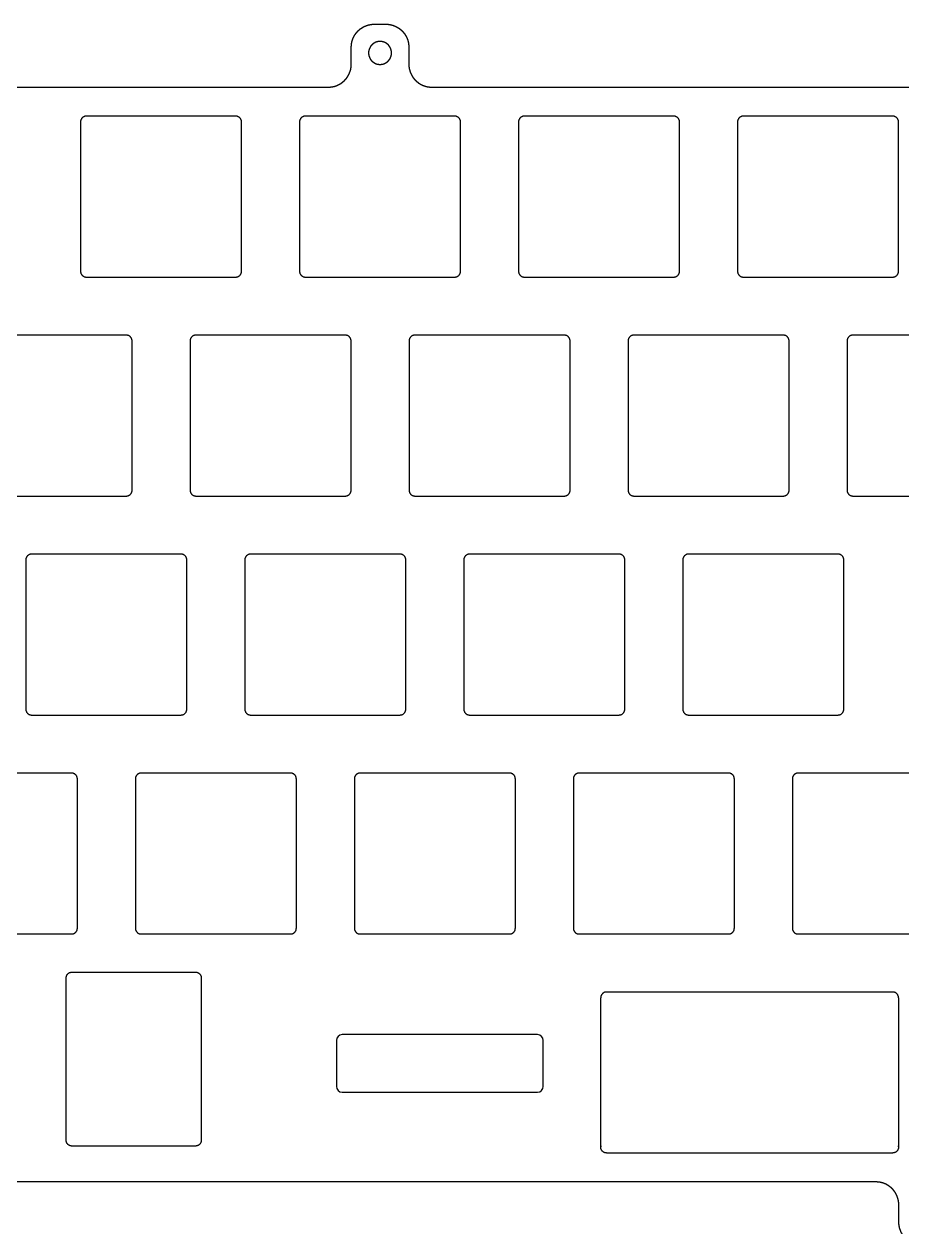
# Model space of a CAD drawing. Header units: millimetres. Extents: x 561 to 866, y -101 to 6.
# Drawn here: x 635.2 to 711.6, y -99.7 to 5.5 of the extents above; entities that cross this region are included whole.
import ezdxf

# ---------------------------------------------------------------- set-up
doc = ezdxf.new("R2010")
doc.units = ezdxf.units.MM
doc.layers.get('0').update_dxf_attribs({"linetype": 'CONTINUOUS'})

msp = doc.modelspace()

# ---------------------------------------------------------------- linework, layer by layer
for p, q in [((665.61, 5.52, -22.34), (665.68, 5.52, -22.34)), ((665.68, 5.52, -22.34), (666.68, 5.52, -22.34)), ((666.68, 5.52, -22.34), (666.75, 5.52, -22.34)), ((663.68, 3.52, -22.34), (663.68, 3.59, -22.34)), ((663.68, 2.05, -22.34), (663.68, 3.52, -22.34)), ((668.68, 3.59, -22.34), (668.68, 3.52, -22.34)), ((668.68, 3.52, -22.34), (668.68, 2.05, -22.34)), ((663.68, 1.98, -22.34), (663.68, 2.05, -22.34)), ((668.68, 2.05, -22.34), (668.68, 1.98, -22.34)), ((575.43, 0.05, -22.34), (661.68, 0.05, -22.34)), ((661.68, 0.05, -22.34), (661.75, 0.05, -22.34)), ((670.61, 0.05, -22.34), (670.68, 0.05, -22.34)), ((670.68, 0.05, -22.34), (756.93, 0.05, -22.34)), ((639.33, -76.95, -22.34), (650.18, -76.95, -22.34)), ((710.8, -78.68, -22.34), (685.86, -78.68, -22.34)), ((662.38, -82.89, -22.34), (662.38, -86.89, -22.34)), ((679.88, -82.39, -22.34), (662.88, -82.39, -22.34)), ((680.38, -86.89, -22.34), (680.38, -82.89, -22.34)), ((662.88, -87.39, -22.34), (679.88, -87.39, -22.34)), ((650.14, -92.08, -22.34), (639.37, -92.08, -22.34)), ((685.88, -92.68, -22.34), (710.78, -92.68, -22.34)), ((709.31, -95.2, -22.34), (575.43, -95.2, -22.34)), ((709.38, -95.2, -22.34), (709.31, -95.2, -22.34)), ((711.31, -97.2, -22.34), (711.31, -97.13, -22.34)), ((711.31, -98.68, -22.34), (711.31, -97.2, -22.34)), ((711.31, -98.74, -22.34), (711.31, -98.68, -22.34))]:
    msp.add_line(p, q)
for centre, start, end in [((662.88, -82.89, -22.34), 90, 180), ((679.88, -82.89, -22.34), 0, 90), ((662.88, -86.89, -22.34), 180, 270), ((679.88, -86.89, -22.34), -90, 0)]:
    msp.add_arc(centre, 0.5, start, end)
for points in [[(664.64, 5.23, -22.34), (664.67, 5.25, -22.34), (664.7, 5.26, -22.34)], [(664.7, 5.26, -22.34), (664.73, 5.28, -22.34), (664.76, 5.3, -22.34)], [(664.76, 5.3, -22.34), (664.79, 5.31, -22.34), (664.82, 5.33, -22.34)], [(664.82, 5.33, -22.34), (664.86, 5.34, -22.34), (664.89, 5.36, -22.34)], [(664.89, 5.36, -22.34), (664.92, 5.37, -22.34), (664.95, 5.38, -22.34)], [(664.95, 5.38, -22.34), (664.98, 5.39, -22.34), (665.01, 5.41, -22.34)], [(665.01, 5.41, -22.34), (665.05, 5.42, -22.34), (665.08, 5.43, -22.34)], [(665.08, 5.43, -22.34), (665.11, 5.44, -22.34), (665.14, 5.45, -22.34)], [(665.14, 5.45, -22.34), (665.18, 5.46, -22.34), (665.21, 5.46, -22.34)], [(665.21, 5.46, -22.34), (665.24, 5.47, -22.34), (665.28, 5.48, -22.34)], [(665.28, 5.48, -22.34), (665.31, 5.49, -22.34), (665.34, 5.49, -22.34)], [(665.34, 5.49, -22.34), (665.38, 5.5, -22.34), (665.41, 5.5, -22.34)], [(665.41, 5.5, -22.34), (665.44, 5.51, -22.34), (665.48, 5.51, -22.34)], [(665.48, 5.51, -22.34), (665.51, 5.51, -22.34), (665.55, 5.52, -22.34)], [(665.55, 5.52, -22.34), (665.58, 5.52, -22.34), (665.61, 5.52, -22.34)], [(666.75, 5.52, -22.34), (666.79, 5.52, -22.34), (666.82, 5.52, -22.34)], [(666.82, 5.52, -22.34), (666.85, 5.51, -22.34), (666.89, 5.51, -22.34)], [(666.89, 5.51, -22.34), (666.92, 5.51, -22.34), (666.96, 5.5, -22.34)], [(666.96, 5.5, -22.34), (666.99, 5.5, -22.34), (667.02, 5.49, -22.34)], [(667.02, 5.49, -22.34), (667.06, 5.49, -22.34), (667.09, 5.48, -22.34)], [(667.09, 5.48, -22.34), (667.12, 5.47, -22.34), (667.16, 5.46, -22.34)], [(667.16, 5.46, -22.34), (667.19, 5.46, -22.34), (667.22, 5.45, -22.34)], [(667.22, 5.45, -22.34), (667.26, 5.44, -22.34), (667.29, 5.43, -22.34)], [(667.29, 5.43, -22.34), (667.32, 5.42, -22.34), (667.35, 5.41, -22.34)], [(667.35, 5.41, -22.34), (667.38, 5.39, -22.34), (667.42, 5.38, -22.34)], [(667.42, 5.38, -22.34), (667.45, 5.37, -22.34), (667.48, 5.36, -22.34)], [(667.48, 5.36, -22.34), (667.51, 5.34, -22.34), (667.54, 5.33, -22.34)], [(667.54, 5.33, -22.34), (667.57, 5.31, -22.34), (667.6, 5.3, -22.34)], [(667.6, 5.3, -22.34), (667.63, 5.28, -22.34), (667.66, 5.26, -22.34)], [(667.66, 5.26, -22.34), (667.69, 5.25, -22.34), (667.72, 5.23, -22.34)], [(663.8, 4.19, -22.34), (663.81, 4.22, -22.34), (663.82, 4.26, -22.34)], [(663.82, 4.26, -22.34), (663.84, 4.29, -22.34), (663.85, 4.32, -22.34)], [(663.85, 4.32, -22.34), (663.86, 4.35, -22.34), (663.88, 4.38, -22.34)], [(663.88, 4.38, -22.34), (663.89, 4.41, -22.34), (663.91, 4.44, -22.34)], [(663.91, 4.44, -22.34), (663.92, 4.47, -22.34), (663.94, 4.5, -22.34)], [(663.94, 4.5, -22.34), (663.96, 4.53, -22.34), (663.97, 4.56, -22.34)], [(663.97, 4.56, -22.34), (663.99, 4.59, -22.34), (664.01, 4.62, -22.34)], [(664.01, 4.62, -22.34), (664.03, 4.65, -22.34), (664.05, 4.68, -22.34)], [(664.05, 4.68, -22.34), (664.07, 4.7, -22.34), (664.09, 4.73, -22.34)], [(664.09, 4.73, -22.34), (664.11, 4.76, -22.34), (664.13, 4.78, -22.34)], [(664.13, 4.78, -22.34), (664.15, 4.81, -22.34), (664.18, 4.84, -22.34)], [(664.18, 4.84, -22.34), (664.2, 4.86, -22.34), (664.22, 4.89, -22.34)], [(664.22, 4.89, -22.34), (664.25, 4.91, -22.34), (664.27, 4.94, -22.34)], [(664.27, 4.94, -22.34), (664.29, 4.96, -22.34), (664.32, 4.98, -22.34)], [(664.32, 4.98, -22.34), (664.34, 5.01, -22.34), (664.37, 5.03, -22.34)], [(664.37, 5.03, -22.34), (664.39, 5.05, -22.34), (664.42, 5.07, -22.34)], [(664.42, 5.07, -22.34), (664.45, 5.09, -22.34), (664.47, 5.12, -22.34)], [(664.47, 5.12, -22.34), (664.5, 5.14, -22.34), (664.53, 5.16, -22.34)], [(664.53, 5.16, -22.34), (664.56, 5.17, -22.34), (664.59, 5.19, -22.34)], [(664.59, 5.19, -22.34), (664.61, 5.21, -22.34), (664.64, 5.23, -22.34)], [(667.72, 5.23, -22.34), (667.75, 5.21, -22.34), (667.78, 5.19, -22.34)], [(667.78, 5.19, -22.34), (667.81, 5.17, -22.34), (667.84, 5.16, -22.34)], [(667.84, 5.16, -22.34), (667.86, 5.14, -22.34), (667.89, 5.12, -22.34)], [(667.89, 5.12, -22.34), (667.92, 5.09, -22.34), (667.95, 5.07, -22.34)], [(667.95, 5.07, -22.34), (667.97, 5.05, -22.34), (668, 5.03, -22.34)], [(668, 5.03, -22.34), (668.02, 5.01, -22.34), (668.05, 4.98, -22.34)], [(668.05, 4.98, -22.34), (668.07, 4.96, -22.34), (668.1, 4.94, -22.34)], [(668.1, 4.94, -22.34), (668.12, 4.91, -22.34), (668.14, 4.89, -22.34)], [(668.14, 4.89, -22.34), (668.17, 4.86, -22.34), (668.19, 4.84, -22.34)], [(668.19, 4.84, -22.34), (668.21, 4.81, -22.34), (668.23, 4.78, -22.34)], [(668.23, 4.78, -22.34), (668.26, 4.76, -22.34), (668.28, 4.73, -22.34)], [(668.28, 4.73, -22.34), (668.3, 4.7, -22.34), (668.32, 4.68, -22.34)], [(668.32, 4.68, -22.34), (668.34, 4.65, -22.34), (668.36, 4.62, -22.34)], [(668.36, 4.62, -22.34), (668.37, 4.59, -22.34), (668.39, 4.56, -22.34)], [(668.39, 4.56, -22.34), (668.41, 4.53, -22.34), (668.43, 4.5, -22.34)], [(668.43, 4.5, -22.34), (668.44, 4.47, -22.34), (668.46, 4.44, -22.34)], [(668.46, 4.44, -22.34), (668.47, 4.41, -22.34), (668.49, 4.38, -22.34)], [(668.49, 4.38, -22.34), (668.5, 4.35, -22.34), (668.52, 4.32, -22.34)], [(668.52, 4.32, -22.34), (668.53, 4.29, -22.34), (668.54, 4.26, -22.34)], [(668.54, 4.26, -22.34), (668.56, 4.22, -22.34), (668.57, 4.19, -22.34)], [(663.68, 3.59, -22.34), (663.69, 3.62, -22.34), (663.69, 3.66, -22.34)], [(663.69, 3.73, -22.34), (663.7, 3.76, -22.34), (663.7, 3.79, -22.34)], [(663.69, 3.66, -22.34), (663.69, 3.69, -22.34), (663.69, 3.73, -22.34)], [(663.7, 3.79, -22.34), (663.71, 3.83, -22.34), (663.71, 3.86, -22.34)], [(663.71, 3.86, -22.34), (663.72, 3.9, -22.34), (663.72, 3.93, -22.34)], [(663.72, 3.93, -22.34), (663.73, 3.96, -22.34), (663.74, 4, -22.34)], [(663.74, 4, -22.34), (663.75, 4.03, -22.34), (663.76, 4.06, -22.34)], [(663.76, 4.06, -22.34), (663.77, 4.09, -22.34), (663.78, 4.13, -22.34)], [(663.78, 4.13, -22.34), (663.79, 4.16, -22.34), (663.8, 4.19, -22.34)], [(665.2, 3.19, -22.34), (665.2, 3.18, -22.34), (665.19, 3.16, -22.34)], [(665.19, 3.16, -22.34), (665.19, 3.14, -22.34), (665.19, 3.13, -22.34)], [(665.21, 3.26, -22.34), (665.21, 3.25, -22.34), (665.2, 3.23, -22.34)], [(665.2, 3.23, -22.34), (665.2, 3.21, -22.34), (665.2, 3.19, -22.34)], [(665.22, 3.3, -22.34), (665.22, 3.28, -22.34), (665.21, 3.26, -22.34)], [(665.23, 3.33, -22.34), (665.23, 3.31, -22.34), (665.22, 3.3, -22.34)], [(665.24, 3.36, -22.34), (665.24, 3.35, -22.34), (665.23, 3.33, -22.34)], [(665.26, 3.39, -22.34), (665.25, 3.38, -22.34), (665.24, 3.36, -22.34)], [(665.27, 3.43, -22.34), (665.26, 3.41, -22.34), (665.26, 3.39, -22.34)], [(665.28, 3.46, -22.34), (665.28, 3.44, -22.34), (665.27, 3.43, -22.34)], [(665.3, 3.49, -22.34), (665.29, 3.47, -22.34), (665.28, 3.46, -22.34)], [(665.32, 3.52, -22.34), (665.31, 3.5, -22.34), (665.3, 3.49, -22.34)], [(665.33, 3.55, -22.34), (665.32, 3.53, -22.34), (665.32, 3.52, -22.34)], [(665.35, 3.58, -22.34), (665.34, 3.56, -22.34), (665.33, 3.55, -22.34)], [(665.37, 3.61, -22.34), (665.36, 3.59, -22.34), (665.35, 3.58, -22.34)], [(665.39, 3.63, -22.34), (665.38, 3.62, -22.34), (665.37, 3.61, -22.34)], [(665.41, 3.66, -22.34), (665.4, 3.65, -22.34), (665.39, 3.63, -22.34)], [(665.44, 3.69, -22.34), (665.43, 3.67, -22.34), (665.41, 3.66, -22.34)], [(665.46, 3.71, -22.34), (665.45, 3.7, -22.34), (665.44, 3.69, -22.34)], [(665.49, 3.74, -22.34), (665.47, 3.73, -22.34), (665.46, 3.71, -22.34)], [(665.51, 3.76, -22.34), (665.5, 3.75, -22.34), (665.49, 3.74, -22.34)], [(665.54, 3.78, -22.34), (665.52, 3.77, -22.34), (665.51, 3.76, -22.34)], [(665.56, 3.81, -22.34), (665.55, 3.8, -22.34), (665.54, 3.78, -22.34)], [(665.59, 3.83, -22.34), (665.58, 3.82, -22.34), (665.56, 3.81, -22.34)], [(665.62, 3.85, -22.34), (665.61, 3.84, -22.34), (665.59, 3.83, -22.34)], [(665.65, 3.87, -22.34), (665.63, 3.86, -22.34), (665.62, 3.85, -22.34)], [(665.68, 3.88, -22.34), (665.66, 3.88, -22.34), (665.65, 3.87, -22.34)], [(665.71, 3.9, -22.34), (665.69, 3.89, -22.34), (665.68, 3.88, -22.34)], [(665.74, 3.92, -22.34), (665.72, 3.91, -22.34), (665.71, 3.9, -22.34)], [(665.77, 3.93, -22.34), (665.75, 3.93, -22.34), (665.74, 3.92, -22.34)], [(665.8, 3.95, -22.34), (665.79, 3.94, -22.34), (665.77, 3.93, -22.34)], [(665.83, 3.96, -22.34), (665.82, 3.95, -22.34), (665.8, 3.95, -22.34)], [(665.87, 3.97, -22.34), (665.85, 3.96, -22.34), (665.83, 3.96, -22.34)], [(665.9, 3.98, -22.34), (665.88, 3.98, -22.34), (665.87, 3.97, -22.34)], [(665.93, 3.99, -22.34), (665.92, 3.99, -22.34), (665.9, 3.98, -22.34)], [(665.97, 4, -22.34), (665.95, 3.99, -22.34), (665.93, 3.99, -22.34)], [(666, 4.01, -22.34), (665.98, 4, -22.34), (665.97, 4, -22.34)], [(666.04, 4.01, -22.34), (666.02, 4.01, -22.34), (666, 4.01, -22.34)], [(666.07, 4.02, -22.34), (666.05, 4.01, -22.34), (666.04, 4.01, -22.34)], [(666.1, 4.02, -22.34), (666.09, 4.02, -22.34), (666.07, 4.02, -22.34)], [(666.14, 4.02, -22.34), (666.12, 4.02, -22.34), (666.1, 4.02, -22.34)], [(666.17, 4.02, -22.34), (666.16, 4.02, -22.34), (666.14, 4.02, -22.34)], [(666.21, 4.02, -22.34), (666.19, 4.02, -22.34), (666.17, 4.02, -22.34)], [(666.24, 4.02, -22.34), (666.23, 4.02, -22.34), (666.21, 4.02, -22.34)], [(666.28, 4.02, -22.34), (666.26, 4.02, -22.34), (666.24, 4.02, -22.34)], [(666.31, 4.01, -22.34), (666.3, 4.02, -22.34), (666.28, 4.02, -22.34)], [(666.35, 4.01, -22.34), (666.33, 4.01, -22.34), (666.31, 4.01, -22.34)], [(666.38, 4, -22.34), (666.36, 4, -22.34), (666.35, 4.01, -22.34)], [(666.42, 3.99, -22.34), (666.4, 4, -22.34), (666.38, 4, -22.34)], [(666.45, 3.99, -22.34), (666.43, 3.99, -22.34), (666.42, 3.99, -22.34)], [(666.48, 3.98, -22.34), (666.47, 3.98, -22.34), (666.45, 3.99, -22.34)], [(666.52, 3.96, -22.34), (666.5, 3.97, -22.34), (666.48, 3.98, -22.34)], [(666.55, 3.95, -22.34), (666.53, 3.96, -22.34), (666.52, 3.96, -22.34)], [(666.58, 3.94, -22.34), (666.56, 3.95, -22.34), (666.55, 3.95, -22.34)], [(666.61, 3.93, -22.34), (666.6, 3.93, -22.34), (666.58, 3.94, -22.34)], [(666.64, 3.91, -22.34), (666.63, 3.92, -22.34), (666.61, 3.93, -22.34)], [(666.67, 3.89, -22.34), (666.66, 3.9, -22.34), (666.64, 3.91, -22.34)], [(666.7, 3.88, -22.34), (666.69, 3.88, -22.34), (666.67, 3.89, -22.34)], [(666.73, 3.86, -22.34), (666.72, 3.87, -22.34), (666.7, 3.88, -22.34)], [(666.76, 3.84, -22.34), (666.75, 3.85, -22.34), (666.73, 3.86, -22.34)], [(666.79, 3.82, -22.34), (666.77, 3.83, -22.34), (666.76, 3.84, -22.34)], [(666.82, 3.8, -22.34), (666.8, 3.81, -22.34), (666.79, 3.82, -22.34)], [(666.84, 3.77, -22.34), (666.83, 3.78, -22.34), (666.82, 3.8, -22.34)], [(666.87, 3.75, -22.34), (666.86, 3.76, -22.34), (666.84, 3.77, -22.34)], [(666.89, 3.73, -22.34), (666.88, 3.74, -22.34), (666.87, 3.75, -22.34)], [(666.92, 3.7, -22.34), (666.91, 3.71, -22.34), (666.89, 3.73, -22.34)], [(666.94, 3.67, -22.34), (666.93, 3.69, -22.34), (666.92, 3.7, -22.34)], [(666.96, 3.65, -22.34), (666.95, 3.66, -22.34), (666.94, 3.67, -22.34)], [(666.98, 3.62, -22.34), (666.97, 3.63, -22.34), (666.96, 3.65, -22.34)], [(667, 3.59, -22.34), (666.99, 3.61, -22.34), (666.98, 3.62, -22.34)], [(667.02, 3.56, -22.34), (667.01, 3.58, -22.34), (667, 3.59, -22.34)], [(667.04, 3.53, -22.34), (667.03, 3.55, -22.34), (667.02, 3.56, -22.34)], [(667.06, 3.5, -22.34), (667.05, 3.52, -22.34), (667.04, 3.53, -22.34)], [(667.08, 3.47, -22.34), (667.07, 3.49, -22.34), (667.06, 3.5, -22.34)], [(667.09, 3.44, -22.34), (667.08, 3.46, -22.34), (667.08, 3.47, -22.34)], [(667.1, 3.41, -22.34), (667.1, 3.43, -22.34), (667.09, 3.44, -22.34)], [(667.12, 3.38, -22.34), (667.11, 3.39, -22.34), (667.1, 3.41, -22.34)], [(667.13, 3.35, -22.34), (667.12, 3.36, -22.34), (667.12, 3.38, -22.34)], [(667.14, 3.31, -22.34), (667.13, 3.33, -22.34), (667.13, 3.35, -22.34)], [(667.15, 3.28, -22.34), (667.14, 3.3, -22.34), (667.14, 3.31, -22.34)], [(667.16, 3.25, -22.34), (667.15, 3.26, -22.34), (667.15, 3.28, -22.34)], [(667.16, 3.21, -22.34), (667.16, 3.23, -22.34), (667.16, 3.25, -22.34)], [(667.17, 3.18, -22.34), (667.17, 3.19, -22.34), (667.16, 3.21, -22.34)], [(667.18, 3.14, -22.34), (667.17, 3.16, -22.34), (667.17, 3.18, -22.34)], [(668.57, 4.19, -22.34), (668.58, 4.16, -22.34), (668.59, 4.13, -22.34)], [(668.59, 4.13, -22.34), (668.6, 4.09, -22.34), (668.61, 4.06, -22.34)], [(668.61, 4.06, -22.34), (668.62, 4.03, -22.34), (668.63, 4, -22.34)], [(668.63, 4, -22.34), (668.63, 3.96, -22.34), (668.64, 3.93, -22.34)], [(668.64, 3.93, -22.34), (668.65, 3.9, -22.34), (668.65, 3.86, -22.34)], [(668.65, 3.86, -22.34), (668.66, 3.83, -22.34), (668.66, 3.79, -22.34)], [(668.66, 3.79, -22.34), (668.67, 3.76, -22.34), (668.67, 3.73, -22.34)], [(668.67, 3.73, -22.34), (668.68, 3.69, -22.34), (668.68, 3.66, -22.34)], [(668.68, 3.66, -22.34), (668.68, 3.62, -22.34), (668.68, 3.59, -22.34)], [(665.19, 3.09, -22.34), (665.18, 3.07, -22.34), (665.18, 3.06, -22.34)], [(665.18, 3.06, -22.34), (665.18, 3.04, -22.34), (665.18, 3.02, -22.34)], [(665.18, 3.02, -22.34), (665.18, 3, -22.34), (665.18, 2.99, -22.34)], [(665.18, 2.99, -22.34), (665.18, 2.97, -22.34), (665.19, 2.95, -22.34)], [(665.19, 3.13, -22.34), (665.19, 3.11, -22.34), (665.19, 3.09, -22.34)], [(665.19, 2.95, -22.34), (665.19, 2.93, -22.34), (665.19, 2.92, -22.34)], [(665.19, 2.92, -22.34), (665.19, 2.9, -22.34), (665.19, 2.88, -22.34)], [(665.19, 2.88, -22.34), (665.2, 2.87, -22.34), (665.2, 2.85, -22.34)], [(665.2, 2.85, -22.34), (665.2, 2.83, -22.34), (665.2, 2.81, -22.34)], [(665.2, 2.81, -22.34), (665.21, 2.8, -22.34), (665.21, 2.78, -22.34)], [(665.21, 2.78, -22.34), (665.22, 2.76, -22.34), (665.22, 2.75, -22.34)], [(665.22, 2.75, -22.34), (665.23, 2.73, -22.34), (665.23, 2.71, -22.34)], [(665.23, 2.71, -22.34), (665.24, 2.7, -22.34), (665.24, 2.68, -22.34)], [(665.24, 2.68, -22.34), (665.25, 2.67, -22.34), (665.26, 2.65, -22.34)], [(665.26, 2.65, -22.34), (665.26, 2.63, -22.34), (665.27, 2.62, -22.34)], [(665.27, 2.62, -22.34), (665.28, 2.6, -22.34), (665.28, 2.59, -22.34)], [(665.28, 2.59, -22.34), (665.29, 2.57, -22.34), (665.3, 2.55, -22.34)], [(665.3, 2.55, -22.34), (665.31, 2.54, -22.34), (665.32, 2.52, -22.34)], [(665.32, 2.52, -22.34), (665.32, 2.51, -22.34), (665.33, 2.49, -22.34)], [(665.33, 2.49, -22.34), (665.34, 2.48, -22.34), (665.35, 2.47, -22.34)], [(665.35, 2.47, -22.34), (665.36, 2.45, -22.34), (665.37, 2.44, -22.34)], [(665.37, 2.44, -22.34), (665.38, 2.42, -22.34), (665.39, 2.41, -22.34)], [(665.39, 2.41, -22.34), (665.4, 2.4, -22.34), (665.41, 2.38, -22.34)], [(665.41, 2.38, -22.34), (665.43, 2.37, -22.34), (665.44, 2.36, -22.34)], [(665.44, 2.36, -22.34), (665.45, 2.34, -22.34), (665.46, 2.33, -22.34)], [(665.46, 2.33, -22.34), (665.47, 2.32, -22.34), (665.49, 2.31, -22.34)], [(665.49, 2.31, -22.34), (665.5, 2.29, -22.34), (665.51, 2.28, -22.34)], [(665.51, 2.28, -22.34), (665.52, 2.27, -22.34), (665.54, 2.26, -22.34)], [(665.54, 2.26, -22.34), (665.55, 2.25, -22.34), (665.56, 2.24, -22.34)], [(665.56, 2.24, -22.34), (665.58, 2.23, -22.34), (665.59, 2.22, -22.34)], [(665.59, 2.22, -22.34), (665.61, 2.21, -22.34), (665.62, 2.2, -22.34)], [(665.62, 2.2, -22.34), (665.63, 2.19, -22.34), (665.65, 2.18, -22.34)], [(665.65, 2.18, -22.34), (665.66, 2.17, -22.34), (665.68, 2.16, -22.34)], [(665.68, 2.16, -22.34), (665.69, 2.15, -22.34), (665.71, 2.14, -22.34)], [(665.71, 2.14, -22.34), (665.72, 2.13, -22.34), (665.74, 2.13, -22.34)], [(665.74, 2.13, -22.34), (665.75, 2.12, -22.34), (665.77, 2.11, -22.34)], [(665.77, 2.11, -22.34), (665.79, 2.1, -22.34), (665.8, 2.1, -22.34)], [(666.58, 2.1, -22.34), (666.6, 2.11, -22.34), (666.61, 2.12, -22.34)], [(666.61, 2.12, -22.34), (666.63, 2.13, -22.34), (666.64, 2.13, -22.34)], [(666.64, 2.13, -22.34), (666.66, 2.14, -22.34), (666.67, 2.15, -22.34)], [(666.67, 2.15, -22.34), (666.69, 2.16, -22.34), (666.7, 2.17, -22.34)], [(666.7, 2.17, -22.34), (666.72, 2.18, -22.34), (666.73, 2.19, -22.34)], [(666.73, 2.19, -22.34), (666.75, 2.2, -22.34), (666.76, 2.21, -22.34)], [(666.76, 2.21, -22.34), (666.77, 2.22, -22.34), (666.79, 2.23, -22.34)], [(666.79, 2.23, -22.34), (666.8, 2.24, -22.34), (666.82, 2.25, -22.34)], [(666.82, 2.25, -22.34), (666.83, 2.26, -22.34), (666.84, 2.27, -22.34)], [(666.84, 2.27, -22.34), (666.86, 2.28, -22.34), (666.87, 2.29, -22.34)], [(666.87, 2.29, -22.34), (666.88, 2.31, -22.34), (666.89, 2.32, -22.34)], [(666.89, 2.32, -22.34), (666.91, 2.33, -22.34), (666.92, 2.34, -22.34)], [(666.92, 2.34, -22.34), (666.93, 2.36, -22.34), (666.94, 2.37, -22.34)], [(666.94, 2.37, -22.34), (666.95, 2.38, -22.34), (666.96, 2.4, -22.34)], [(666.96, 2.4, -22.34), (666.97, 2.41, -22.34), (666.98, 2.42, -22.34)], [(666.98, 2.42, -22.34), (666.99, 2.44, -22.34), (667, 2.45, -22.34)], [(667, 2.45, -22.34), (667.01, 2.47, -22.34), (667.02, 2.48, -22.34)], [(667.02, 2.48, -22.34), (667.03, 2.49, -22.34), (667.04, 2.51, -22.34)], [(667.04, 2.51, -22.34), (667.05, 2.52, -22.34), (667.06, 2.54, -22.34)], [(667.06, 2.54, -22.34), (667.07, 2.55, -22.34), (667.08, 2.57, -22.34)], [(667.08, 2.57, -22.34), (667.08, 2.59, -22.34), (667.09, 2.6, -22.34)], [(667.09, 2.6, -22.34), (667.1, 2.62, -22.34), (667.1, 2.63, -22.34)], [(667.1, 2.63, -22.34), (667.11, 2.65, -22.34), (667.12, 2.67, -22.34)], [(667.12, 2.67, -22.34), (667.12, 2.68, -22.34), (667.13, 2.7, -22.34)], [(667.13, 2.7, -22.34), (667.13, 2.71, -22.34), (667.14, 2.73, -22.34)], [(667.14, 2.73, -22.34), (667.14, 2.75, -22.34), (667.15, 2.76, -22.34)], [(667.15, 2.76, -22.34), (667.15, 2.78, -22.34), (667.16, 2.8, -22.34)], [(667.16, 2.83, -22.34), (667.17, 2.85, -22.34), (667.17, 2.87, -22.34)], [(667.16, 2.8, -22.34), (667.16, 2.81, -22.34), (667.16, 2.83, -22.34)], [(667.17, 2.87, -22.34), (667.17, 2.88, -22.34), (667.18, 2.9, -22.34)], [(667.18, 3.11, -22.34), (667.18, 3.13, -22.34), (667.18, 3.14, -22.34)], [(667.18, 3.07, -22.34), (667.18, 3.09, -22.34), (667.18, 3.11, -22.34)], [(667.18, 3.04, -22.34), (667.18, 3.06, -22.34), (667.18, 3.07, -22.34)], [(667.18, 3, -22.34), (667.18, 3.02, -22.34), (667.18, 3.04, -22.34)], [(667.18, 2.97, -22.34), (667.18, 2.99, -22.34), (667.18, 3, -22.34)], [(667.18, 2.93, -22.34), (667.18, 2.95, -22.34), (667.18, 2.97, -22.34)], [(667.18, 2.9, -22.34), (667.18, 2.92, -22.34), (667.18, 2.93, -22.34)], [(663.39, 1.01, -22.34), (663.41, 1.04, -22.34), (663.43, 1.07, -22.34)], [(663.43, 1.07, -22.34), (663.44, 1.1, -22.34), (663.46, 1.13, -22.34)], [(663.46, 1.13, -22.34), (663.47, 1.16, -22.34), (663.49, 1.19, -22.34)], [(663.49, 1.19, -22.34), (663.5, 1.22, -22.34), (663.52, 1.25, -22.34)], [(663.52, 1.25, -22.34), (663.53, 1.28, -22.34), (663.54, 1.31, -22.34)], [(663.54, 1.31, -22.34), (663.56, 1.34, -22.34), (663.57, 1.38, -22.34)], [(663.57, 1.38, -22.34), (663.58, 1.41, -22.34), (663.59, 1.44, -22.34)], [(663.59, 1.44, -22.34), (663.6, 1.47, -22.34), (663.61, 1.51, -22.34)], [(663.61, 1.51, -22.34), (663.62, 1.54, -22.34), (663.63, 1.57, -22.34)], [(663.63, 1.57, -22.34), (663.63, 1.61, -22.34), (663.64, 1.64, -22.34)], [(663.64, 1.64, -22.34), (663.65, 1.67, -22.34), (663.65, 1.71, -22.34)], [(663.65, 1.71, -22.34), (663.66, 1.74, -22.34), (663.66, 1.77, -22.34)], [(663.66, 1.77, -22.34), (663.67, 1.81, -22.34), (663.67, 1.84, -22.34)], [(663.67, 1.84, -22.34), (663.68, 1.88, -22.34), (663.68, 1.91, -22.34)], [(663.68, 1.91, -22.34), (663.68, 1.94, -22.34), (663.68, 1.98, -22.34)], [(665.8, 2.1, -22.34), (665.82, 2.09, -22.34), (665.83, 2.08, -22.34)], [(665.83, 2.08, -22.34), (665.85, 2.08, -22.34), (665.87, 2.07, -22.34)], [(665.87, 2.07, -22.34), (665.88, 2.07, -22.34), (665.9, 2.06, -22.34)], [(665.9, 2.06, -22.34), (665.92, 2.06, -22.34), (665.93, 2.05, -22.34)], [(665.93, 2.05, -22.34), (665.95, 2.05, -22.34), (665.97, 2.05, -22.34)], [(665.97, 2.05, -22.34), (665.98, 2.04, -22.34), (666, 2.04, -22.34)], [(666, 2.04, -22.34), (666.02, 2.04, -22.34), (666.04, 2.03, -22.34)], [(666.04, 2.03, -22.34), (666.05, 2.03, -22.34), (666.07, 2.03, -22.34)], [(666.07, 2.03, -22.34), (666.09, 2.03, -22.34), (666.1, 2.02, -22.34)], [(666.1, 2.02, -22.34), (666.12, 2.02, -22.34), (666.14, 2.02, -22.34)], [(666.14, 2.02, -22.34), (666.16, 2.02, -22.34), (666.17, 2.02, -22.34)], [(666.17, 2.02, -22.34), (666.19, 2.02, -22.34), (666.21, 2.02, -22.34)], [(666.21, 2.02, -22.34), (666.23, 2.02, -22.34), (666.24, 2.02, -22.34)], [(666.24, 2.02, -22.34), (666.26, 2.02, -22.34), (666.28, 2.03, -22.34)], [(666.28, 2.03, -22.34), (666.3, 2.03, -22.34), (666.31, 2.03, -22.34)], [(666.31, 2.03, -22.34), (666.33, 2.03, -22.34), (666.35, 2.04, -22.34)], [(666.35, 2.04, -22.34), (666.36, 2.04, -22.34), (666.38, 2.04, -22.34)], [(666.38, 2.04, -22.34), (666.4, 2.05, -22.34), (666.42, 2.05, -22.34)], [(666.42, 2.05, -22.34), (666.43, 2.05, -22.34), (666.45, 2.06, -22.34)], [(666.45, 2.06, -22.34), (666.47, 2.06, -22.34), (666.48, 2.07, -22.34)], [(666.48, 2.07, -22.34), (666.5, 2.07, -22.34), (666.52, 2.08, -22.34)], [(666.52, 2.08, -22.34), (666.53, 2.08, -22.34), (666.55, 2.09, -22.34)], [(666.55, 2.09, -22.34), (666.56, 2.1, -22.34), (666.58, 2.1, -22.34)], [(668.68, 1.98, -22.34), (668.69, 1.94, -22.34), (668.69, 1.91, -22.34)], [(668.69, 1.91, -22.34), (668.69, 1.88, -22.34), (668.69, 1.84, -22.34)], [(668.69, 1.84, -22.34), (668.7, 1.81, -22.34), (668.7, 1.77, -22.34)], [(668.7, 1.77, -22.34), (668.71, 1.74, -22.34), (668.71, 1.71, -22.34)], [(668.71, 1.71, -22.34), (668.72, 1.67, -22.34), (668.72, 1.64, -22.34)], [(668.72, 1.64, -22.34), (668.73, 1.61, -22.34), (668.74, 1.57, -22.34)], [(668.74, 1.57, -22.34), (668.75, 1.54, -22.34), (668.76, 1.51, -22.34)], [(668.76, 1.51, -22.34), (668.77, 1.47, -22.34), (668.78, 1.44, -22.34)], [(668.78, 1.44, -22.34), (668.79, 1.41, -22.34), (668.8, 1.38, -22.34)], [(668.8, 1.38, -22.34), (668.81, 1.34, -22.34), (668.82, 1.31, -22.34)], [(668.82, 1.31, -22.34), (668.84, 1.28, -22.34), (668.85, 1.25, -22.34)], [(668.85, 1.25, -22.34), (668.86, 1.22, -22.34), (668.88, 1.19, -22.34)], [(668.88, 1.19, -22.34), (668.89, 1.16, -22.34), (668.91, 1.13, -22.34)], [(668.91, 1.13, -22.34), (668.92, 1.1, -22.34), (668.94, 1.07, -22.34)], [(668.94, 1.07, -22.34), (668.96, 1.04, -22.34), (668.97, 1.01, -22.34)], [(661.75, 0.05, -22.34), (661.79, 0.05, -22.34), (661.82, 0.05, -22.34)], [(661.82, 0.05, -22.34), (661.85, 0.05, -22.34), (661.89, 0.06, -22.34)], [(661.89, 0.06, -22.34), (661.92, 0.06, -22.34), (661.96, 0.07, -22.34)], [(661.96, 0.07, -22.34), (661.99, 0.07, -22.34), (662.02, 0.08, -22.34)], [(662.02, 0.08, -22.34), (662.06, 0.08, -22.34), (662.09, 0.09, -22.34)], [(662.09, 0.09, -22.34), (662.12, 0.1, -22.34), (662.16, 0.1, -22.34)], [(662.16, 0.1, -22.34), (662.19, 0.11, -22.34), (662.22, 0.12, -22.34)], [(662.22, 0.12, -22.34), (662.26, 0.13, -22.34), (662.29, 0.14, -22.34)], [(662.29, 0.14, -22.34), (662.32, 0.15, -22.34), (662.35, 0.16, -22.34)], [(662.35, 0.16, -22.34), (662.38, 0.17, -22.34), (662.42, 0.19, -22.34)], [(662.42, 0.19, -22.34), (662.45, 0.2, -22.34), (662.48, 0.21, -22.34)], [(662.48, 0.21, -22.34), (662.51, 0.23, -22.34), (662.54, 0.24, -22.34)], [(662.54, 0.24, -22.34), (662.57, 0.26, -22.34), (662.6, 0.27, -22.34)], [(662.6, 0.27, -22.34), (662.63, 0.29, -22.34), (662.66, 0.3, -22.34)], [(662.66, 0.3, -22.34), (662.69, 0.32, -22.34), (662.72, 0.34, -22.34)], [(662.72, 0.34, -22.34), (662.75, 0.36, -22.34), (662.78, 0.37, -22.34)], [(662.78, 0.37, -22.34), (662.81, 0.39, -22.34), (662.84, 0.41, -22.34)], [(662.84, 0.41, -22.34), (662.86, 0.43, -22.34), (662.89, 0.45, -22.34)], [(662.89, 0.45, -22.34), (662.92, 0.47, -22.34), (662.95, 0.5, -22.34)], [(662.95, 0.5, -22.34), (662.97, 0.52, -22.34), (663, 0.54, -22.34)], [(663, 0.54, -22.34), (663.02, 0.56, -22.34), (663.05, 0.58, -22.34)], [(663.05, 0.58, -22.34), (663.07, 0.61, -22.34), (663.1, 0.63, -22.34)], [(663.1, 0.63, -22.34), (663.12, 0.66, -22.34), (663.14, 0.68, -22.34)], [(663.14, 0.68, -22.34), (663.17, 0.71, -22.34), (663.19, 0.73, -22.34)], [(663.19, 0.73, -22.34), (663.21, 0.76, -22.34), (663.23, 0.78, -22.34)], [(663.23, 0.78, -22.34), (663.26, 0.81, -22.34), (663.28, 0.84, -22.34)], [(663.28, 0.84, -22.34), (663.3, 0.87, -22.34), (663.32, 0.89, -22.34)], [(663.32, 0.89, -22.34), (663.34, 0.92, -22.34), (663.36, 0.95, -22.34)], [(663.36, 0.95, -22.34), (663.37, 0.98, -22.34), (663.39, 1.01, -22.34)], [(668.97, 1.01, -22.34), (668.99, 0.98, -22.34), (669.01, 0.95, -22.34)], [(669.01, 0.95, -22.34), (669.03, 0.92, -22.34), (669.05, 0.89, -22.34)], [(669.05, 0.89, -22.34), (669.07, 0.87, -22.34), (669.09, 0.84, -22.34)], [(669.09, 0.84, -22.34), (669.11, 0.81, -22.34), (669.13, 0.78, -22.34)], [(669.13, 0.78, -22.34), (669.15, 0.76, -22.34), (669.18, 0.73, -22.34)], [(669.18, 0.73, -22.34), (669.2, 0.71, -22.34), (669.22, 0.68, -22.34)], [(669.22, 0.68, -22.34), (669.25, 0.66, -22.34), (669.27, 0.63, -22.34)], [(669.27, 0.63, -22.34), (669.29, 0.61, -22.34), (669.32, 0.58, -22.34)], [(669.32, 0.58, -22.34), (669.34, 0.56, -22.34), (669.37, 0.54, -22.34)], [(669.37, 0.54, -22.34), (669.39, 0.52, -22.34), (669.42, 0.5, -22.34)], [(669.42, 0.5, -22.34), (669.45, 0.47, -22.34), (669.47, 0.45, -22.34)], [(669.47, 0.45, -22.34), (669.5, 0.43, -22.34), (669.53, 0.41, -22.34)], [(669.53, 0.41, -22.34), (669.56, 0.39, -22.34), (669.59, 0.37, -22.34)], [(669.59, 0.37, -22.34), (669.61, 0.36, -22.34), (669.64, 0.34, -22.34)], [(669.64, 0.34, -22.34), (669.67, 0.32, -22.34), (669.7, 0.3, -22.34)], [(669.7, 0.3, -22.34), (669.73, 0.29, -22.34), (669.76, 0.27, -22.34)], [(669.76, 0.27, -22.34), (669.79, 0.26, -22.34), (669.82, 0.24, -22.34)], [(669.82, 0.24, -22.34), (669.86, 0.23, -22.34), (669.89, 0.21, -22.34)], [(669.89, 0.21, -22.34), (669.92, 0.2, -22.34), (669.95, 0.19, -22.34)], [(669.95, 0.19, -22.34), (669.98, 0.17, -22.34), (670.01, 0.16, -22.34)], [(670.01, 0.16, -22.34), (670.05, 0.15, -22.34), (670.08, 0.14, -22.34)], [(670.08, 0.14, -22.34), (670.11, 0.13, -22.34), (670.14, 0.12, -22.34)], [(670.14, 0.12, -22.34), (670.18, 0.11, -22.34), (670.21, 0.1, -22.34)], [(670.21, 0.1, -22.34), (670.24, 0.1, -22.34), (670.28, 0.09, -22.34)], [(670.28, 0.09, -22.34), (670.31, 0.08, -22.34), (670.34, 0.08, -22.34)], [(670.34, 0.08, -22.34), (670.38, 0.07, -22.34), (670.41, 0.07, -22.34)], [(670.41, 0.07, -22.34), (670.44, 0.06, -22.34), (670.48, 0.06, -22.34)], [(670.48, 0.06, -22.34), (670.51, 0.05, -22.34), (670.55, 0.05, -22.34)], [(670.55, 0.05, -22.34), (670.58, 0.05, -22.34), (670.61, 0.05, -22.34)], [(640.13, -2.98, -22.34), (640.13, -9.48, -22.34), (640.13, -15.98, -22.34)], [(653.63, -2.48, -22.34), (647.13, -2.48, -22.34), (640.63, -2.48, -22.34)], [(654.13, -15.98, -22.34), (654.13, -9.48, -22.34), (654.13, -2.98, -22.34)], [(659.18, -2.98, -22.34), (659.18, -9.48, -22.34), (659.18, -15.98, -22.34)], [(672.68, -2.48, -22.34), (666.18, -2.48, -22.34), (659.68, -2.48, -22.34)], [(673.18, -15.98, -22.34), (673.18, -9.48, -22.34), (673.18, -2.98, -22.34)], [(678.23, -2.98, -22.34), (678.23, -9.48, -22.34), (678.23, -15.98, -22.34)], [(691.73, -2.48, -22.34), (685.23, -2.48, -22.34), (678.73, -2.48, -22.34)], [(692.23, -15.98, -22.34), (692.23, -9.48, -22.34), (692.23, -2.98, -22.34)], [(697.28, -2.98, -22.34), (697.28, -9.48, -22.34), (697.28, -15.98, -22.34)], [(710.78, -2.48, -22.34), (704.28, -2.48, -22.34), (697.78, -2.48, -22.34)], [(711.28, -15.98, -22.34), (711.28, -9.48, -22.34), (711.28, -2.98, -22.34)], [(640.63, -16.48, -22.34), (647.13, -16.48, -22.34), (653.63, -16.48, -22.34)], [(659.68, -16.48, -22.34), (666.18, -16.48, -22.34), (672.68, -16.48, -22.34)], [(678.73, -16.48, -22.34), (685.23, -16.48, -22.34), (691.73, -16.48, -22.34)], [(697.78, -16.48, -22.34), (704.28, -16.48, -22.34), (710.78, -16.48, -22.34)], [(644.11, -21.53, -22.34), (637.61, -21.53, -22.34), (631.11, -21.53, -22.34)], [(644.61, -35.03, -22.34), (644.61, -28.53, -22.34), (644.61, -22.03, -22.34)], [(649.66, -22.03, -22.34), (649.66, -28.53, -22.34), (649.66, -35.03, -22.34)], [(663.16, -21.53, -22.34), (656.66, -21.53, -22.34), (650.16, -21.53, -22.34)], [(663.66, -35.03, -22.34), (663.66, -28.53, -22.34), (663.66, -22.03, -22.34)], [(668.71, -22.03, -22.34), (668.71, -28.53, -22.34), (668.71, -35.03, -22.34)], [(682.21, -21.53, -22.34), (675.71, -21.53, -22.34), (669.21, -21.53, -22.34)], [(682.71, -35.03, -22.34), (682.71, -28.53, -22.34), (682.71, -22.03, -22.34)], [(687.76, -22.03, -22.34), (687.76, -28.53, -22.34), (687.76, -35.03, -22.34)], [(701.26, -21.53, -22.34), (694.76, -21.53, -22.34), (688.26, -21.53, -22.34)], [(701.76, -35.03, -22.34), (701.76, -28.53, -22.34), (701.76, -22.03, -22.34)], [(706.81, -22.03, -22.34), (706.81, -28.53, -22.34), (706.81, -35.03, -22.34)], [(720.31, -21.53, -22.34), (713.81, -21.53, -22.34), (707.31, -21.53, -22.34)], [(631.11, -35.53, -22.34), (637.61, -35.53, -22.34), (644.11, -35.53, -22.34)], [(650.16, -35.53, -22.34), (656.66, -35.53, -22.34), (663.16, -35.53, -22.34)], [(669.21, -35.53, -22.34), (675.71, -35.53, -22.34), (682.21, -35.53, -22.34)], [(688.26, -35.53, -22.34), (694.76, -35.53, -22.34), (701.26, -35.53, -22.34)], [(707.31, -35.53, -22.34), (713.81, -35.53, -22.34), (720.31, -35.53, -22.34)], [(648.87, -40.58, -22.34), (642.37, -40.58, -22.34), (635.87, -40.58, -22.34)], [(667.92, -40.58, -22.34), (661.42, -40.58, -22.34), (654.92, -40.58, -22.34)], [(686.97, -40.58, -22.34), (680.47, -40.58, -22.34), (673.97, -40.58, -22.34)], [(706.02, -40.58, -22.34), (699.52, -40.58, -22.34), (693.02, -40.58, -22.34)], [(635.37, -41.08, -22.34), (635.37, -47.58, -22.34), (635.37, -54.08, -22.34)], [(649.37, -54.08, -22.34), (649.37, -47.58, -22.34), (649.37, -41.08, -22.34)], [(654.42, -41.08, -22.34), (654.42, -47.58, -22.34), (654.42, -54.08, -22.34)], [(668.42, -54.08, -22.34), (668.42, -47.58, -22.34), (668.42, -41.08, -22.34)], [(673.47, -41.08, -22.34), (673.47, -47.58, -22.34), (673.47, -54.08, -22.34)], [(687.47, -54.08, -22.34), (687.47, -47.58, -22.34), (687.47, -41.08, -22.34)], [(692.52, -41.08, -22.34), (692.52, -47.58, -22.34), (692.52, -54.08, -22.34)], [(706.52, -54.08, -22.34), (706.52, -47.58, -22.34), (706.52, -41.08, -22.34)], [(635.87, -54.58, -22.34), (642.37, -54.58, -22.34), (648.87, -54.58, -22.34)], [(654.92, -54.58, -22.34), (661.42, -54.58, -22.34), (667.92, -54.58, -22.34)], [(673.97, -54.58, -22.34), (680.47, -54.58, -22.34), (686.97, -54.58, -22.34)], [(693.02, -54.58, -22.34), (699.52, -54.58, -22.34), (706.02, -54.58, -22.34)], [(639.35, -59.63, -22.34), (632.85, -59.63, -22.34), (626.35, -59.63, -22.34)], [(658.4, -59.63, -22.34), (651.9, -59.63, -22.34), (645.4, -59.63, -22.34)], [(677.45, -59.63, -22.34), (670.95, -59.63, -22.34), (664.45, -59.63, -22.34)], [(696.5, -59.63, -22.34), (690, -59.63, -22.34), (683.5, -59.63, -22.34)], [(715.55, -59.63, -22.34), (709.05, -59.63, -22.34), (702.55, -59.63, -22.34)], [(639.85, -73.13, -22.34), (639.85, -66.63, -22.34), (639.85, -60.13, -22.34)], [(644.9, -60.13, -22.34), (644.9, -66.63, -22.34), (644.9, -73.13, -22.34)], [(658.9, -73.13, -22.34), (658.9, -66.63, -22.34), (658.9, -60.13, -22.34)], [(663.95, -60.13, -22.34), (663.95, -66.63, -22.34), (663.95, -73.13, -22.34)], [(677.95, -73.13, -22.34), (677.95, -66.63, -22.34), (677.95, -60.13, -22.34)], [(683, -60.13, -22.34), (683, -66.63, -22.34), (683, -73.13, -22.34)], [(697, -73.13, -22.34), (697, -66.63, -22.34), (697, -60.13, -22.34)], [(702.05, -60.13, -22.34), (702.05, -66.63, -22.34), (702.05, -73.13, -22.34)], [(626.35, -73.63, -22.34), (632.85, -73.63, -22.34), (639.35, -73.63, -22.34)], [(645.4, -73.63, -22.34), (651.9, -73.63, -22.34), (658.4, -73.63, -22.34)], [(664.45, -73.63, -22.34), (670.95, -73.63, -22.34), (677.45, -73.63, -22.34)], [(683.5, -73.63, -22.34), (690, -73.63, -22.34), (696.5, -73.63, -22.34)], [(702.55, -73.63, -22.34), (709.05, -73.63, -22.34), (715.55, -73.63, -22.34)], [(709.44, -95.21, -22.34), (709.41, -95.2, -22.34), (709.38, -95.2, -22.34)], [(709.51, -95.21, -22.34), (709.48, -95.21, -22.34), (709.44, -95.21, -22.34)], [(709.58, -95.22, -22.34), (709.55, -95.22, -22.34), (709.51, -95.21, -22.34)], [(709.65, -95.23, -22.34), (709.61, -95.23, -22.34), (709.58, -95.22, -22.34)], [(709.71, -95.24, -22.34), (709.68, -95.24, -22.34), (709.65, -95.23, -22.34)], [(709.78, -95.26, -22.34), (709.75, -95.25, -22.34), (709.71, -95.24, -22.34)], [(709.85, -95.28, -22.34), (709.81, -95.27, -22.34), (709.78, -95.26, -22.34)], [(709.91, -95.29, -22.34), (709.88, -95.29, -22.34), (709.85, -95.28, -22.34)], [(709.98, -95.32, -22.34), (709.95, -95.31, -22.34), (709.91, -95.29, -22.34)], [(710.04, -95.34, -22.34), (710.01, -95.33, -22.34), (709.98, -95.32, -22.34)], [(710.1, -95.37, -22.34), (710.07, -95.35, -22.34), (710.04, -95.34, -22.34)], [(710.17, -95.4, -22.34), (710.14, -95.38, -22.34), (710.1, -95.37, -22.34)], [(710.23, -95.43, -22.34), (710.2, -95.41, -22.34), (710.17, -95.4, -22.34)], [(710.29, -95.46, -22.34), (710.26, -95.44, -22.34), (710.23, -95.43, -22.34)], [(710.35, -95.49, -22.34), (710.32, -95.48, -22.34), (710.29, -95.46, -22.34)], [(710.4, -95.53, -22.34), (710.38, -95.51, -22.34), (710.35, -95.49, -22.34)], [(710.46, -95.57, -22.34), (710.43, -95.55, -22.34), (710.4, -95.53, -22.34)], [(710.52, -95.61, -22.34), (710.49, -95.59, -22.34), (710.46, -95.57, -22.34)], [(710.57, -95.65, -22.34), (710.54, -95.63, -22.34), (710.52, -95.61, -22.34)], [(710.62, -95.69, -22.34), (710.6, -95.67, -22.34), (710.57, -95.65, -22.34)], [(710.67, -95.74, -22.34), (710.65, -95.72, -22.34), (710.62, -95.69, -22.34)], [(710.72, -95.79, -22.34), (710.7, -95.76, -22.34), (710.67, -95.74, -22.34)], [(710.77, -95.84, -22.34), (710.75, -95.81, -22.34), (710.72, -95.79, -22.34)], [(710.82, -95.89, -22.34), (710.79, -95.86, -22.34), (710.77, -95.84, -22.34)], [(710.86, -95.94, -22.34), (710.84, -95.91, -22.34), (710.82, -95.89, -22.34)], [(710.9, -95.99, -22.34), (710.88, -95.97, -22.34), (710.86, -95.94, -22.34)], [(710.94, -96.05, -22.34), (710.92, -96.02, -22.34), (710.9, -95.99, -22.34)], [(710.98, -96.1, -22.34), (710.96, -96.08, -22.34), (710.94, -96.05, -22.34)], [(711.02, -96.16, -22.34), (711, -96.13, -22.34), (710.98, -96.1, -22.34)], [(711.05, -96.22, -22.34), (711.03, -96.19, -22.34), (711.02, -96.16, -22.34)], [(711.08, -96.28, -22.34), (711.07, -96.25, -22.34), (711.05, -96.22, -22.34)], [(711.11, -96.34, -22.34), (711.1, -96.31, -22.34), (711.08, -96.28, -22.34)], [(711.14, -96.4, -22.34), (711.13, -96.37, -22.34), (711.11, -96.34, -22.34)], [(711.17, -96.47, -22.34), (711.16, -96.44, -22.34), (711.14, -96.4, -22.34)], [(711.19, -96.53, -22.34), (711.18, -96.5, -22.34), (711.17, -96.47, -22.34)], [(711.21, -96.6, -22.34), (711.2, -96.56, -22.34), (711.19, -96.53, -22.34)], [(711.23, -96.66, -22.34), (711.22, -96.63, -22.34), (711.21, -96.6, -22.34)], [(711.25, -96.73, -22.34), (711.24, -96.69, -22.34), (711.23, -96.66, -22.34)], [(711.27, -96.79, -22.34), (711.26, -96.76, -22.34), (711.25, -96.73, -22.34)], [(711.28, -96.86, -22.34), (711.27, -96.83, -22.34), (711.27, -96.79, -22.34)], [(711.29, -96.93, -22.34), (711.28, -96.9, -22.34), (711.28, -96.86, -22.34)], [(711.3, -97, -22.34), (711.29, -96.96, -22.34), (711.29, -96.93, -22.34)], [(711.3, -97.06, -22.34), (711.3, -97.03, -22.34), (711.3, -97, -22.34)], [(711.31, -97.13, -22.34), (711.31, -97.1, -22.34), (711.3, -97.06, -22.34)], [(711.31, -98.81, -22.34), (711.31, -98.78, -22.34), (711.31, -98.74, -22.34)], [(711.32, -98.88, -22.34), (711.32, -98.85, -22.34), (711.31, -98.81, -22.34)], [(711.33, -98.95, -22.34), (711.32, -98.91, -22.34), (711.32, -98.88, -22.34)], [(711.34, -99.02, -22.34), (711.33, -98.98, -22.34), (711.33, -98.95, -22.34)], [(711.35, -99.08, -22.34), (711.34, -99.05, -22.34), (711.34, -99.02, -22.34)], [(711.36, -99.15, -22.34), (711.36, -99.12, -22.34), (711.35, -99.08, -22.34)], [(711.38, -99.22, -22.34), (711.37, -99.18, -22.34), (711.36, -99.15, -22.34)], [(711.4, -99.28, -22.34), (711.39, -99.25, -22.34), (711.38, -99.22, -22.34)], [(711.42, -99.35, -22.34), (711.41, -99.31, -22.34), (711.4, -99.28, -22.34)], [(711.45, -99.41, -22.34), (711.44, -99.38, -22.34), (711.42, -99.35, -22.34)], [(711.47, -99.47, -22.34), (711.46, -99.44, -22.34), (711.45, -99.41, -22.34)], [(711.5, -99.54, -22.34), (711.49, -99.5, -22.34), (711.47, -99.47, -22.34)], [(711.53, -99.6, -22.34), (711.52, -99.57, -22.34), (711.5, -99.54, -22.34)], [(711.56, -99.66, -22.34), (711.55, -99.63, -22.34), (711.53, -99.6, -22.34)], [(711.6, -99.72, -22.34), (711.58, -99.69, -22.34), (711.56, -99.66, -22.34)]]:
    msp.add_open_spline(points, degree=2)
for points, weights in [([(640.63, -2.48, -22.34), (640.13, -2.48, -22.34), (640.13, -2.98, -22.34)], [1, 0.707106781187, 1]), ([(654.13, -2.98, -22.34), (654.13, -2.48, -22.34), (653.63, -2.48, -22.34)], [1, 0.707106781187, 1]), ([(659.68, -2.48, -22.34), (659.18, -2.48, -22.34), (659.18, -2.98, -22.34)], [1, 0.707106781187, 1]), ([(673.18, -2.98, -22.34), (673.18, -2.48, -22.34), (672.68, -2.48, -22.34)], [1, 0.707106781187, 1]), ([(678.73, -2.48, -22.34), (678.23, -2.48, -22.34), (678.23, -2.98, -22.34)], [1, 0.707106781187, 1]), ([(692.23, -2.98, -22.34), (692.23, -2.48, -22.34), (691.73, -2.48, -22.34)], [1, 0.707106781187, 1]), ([(697.78, -2.48, -22.34), (697.28, -2.48, -22.34), (697.28, -2.98, -22.34)], [1, 0.707106781187, 1]), ([(711.28, -2.98, -22.34), (711.28, -2.48, -22.34), (710.78, -2.48, -22.34)], [1, 0.707106781187, 1]), ([(640.13, -15.98, -22.34), (640.13, -16.48, -22.34), (640.63, -16.48, -22.34)], [1, 0.707106781186, 1]), ([(653.63, -16.48, -22.34), (654.13, -16.48, -22.34), (654.13, -15.98, -22.34)], [1, 0.707106781186, 1]), ([(659.18, -15.98, -22.34), (659.18, -16.48, -22.34), (659.68, -16.48, -22.34)], [1, 0.707106781187, 1]), ([(672.68, -16.48, -22.34), (673.18, -16.48, -22.34), (673.18, -15.98, -22.34)], [1, 0.707106781187, 1]), ([(678.23, -15.98, -22.34), (678.23, -16.48, -22.34), (678.73, -16.48, -22.34)], [1, 0.707106781186, 1]), ([(691.73, -16.48, -22.34), (692.23, -16.48, -22.34), (692.23, -15.98, -22.34)], [1, 0.707106781187, 1]), ([(697.28, -15.98, -22.34), (697.28, -16.48, -22.34), (697.78, -16.48, -22.34)], [1, 0.707106781186, 1]), ([(710.78, -16.48, -22.34), (711.28, -16.48, -22.34), (711.28, -15.98, -22.34)], [1, 0.707106781187, 1]), ([(644.61, -22.03, -22.34), (644.61, -21.53, -22.34), (644.11, -21.53, -22.34)], [1, 0.707106781187, 1]), ([(650.16, -21.53, -22.34), (649.66, -21.53, -22.34), (649.66, -22.03, -22.34)], [1, 0.707106781187, 1]), ([(663.66, -22.03, -22.34), (663.66, -21.53, -22.34), (663.16, -21.53, -22.34)], [1, 0.707106781187, 1]), ([(669.21, -21.53, -22.34), (668.71, -21.53, -22.34), (668.71, -22.03, -22.34)], [1, 0.707106781187, 1]), ([(682.71, -22.03, -22.34), (682.71, -21.53, -22.34), (682.21, -21.53, -22.34)], [1, 0.707106781187, 1]), ([(688.26, -21.53, -22.34), (687.76, -21.53, -22.34), (687.76, -22.03, -22.34)], [1, 0.707106781187, 1]), ([(701.76, -22.03, -22.34), (701.76, -21.53, -22.34), (701.26, -21.53, -22.34)], [1, 0.707106781187, 1]), ([(707.31, -21.53, -22.34), (706.81, -21.53, -22.34), (706.81, -22.03, -22.34)], [1, 0.707106781187, 1]), ([(644.11, -35.53, -22.34), (644.61, -35.53, -22.34), (644.61, -35.03, -22.34)], [1, 0.707106781186, 1]), ([(649.66, -35.03, -22.34), (649.66, -35.53, -22.34), (650.16, -35.53, -22.34)], [1, 0.707106781187, 1]), ([(663.16, -35.53, -22.34), (663.66, -35.53, -22.34), (663.66, -35.03, -22.34)], [1, 0.707106781186, 1]), ([(668.71, -35.03, -22.34), (668.71, -35.53, -22.34), (669.21, -35.53, -22.34)], [1, 0.707106781187, 1]), ([(682.21, -35.53, -22.34), (682.71, -35.53, -22.34), (682.71, -35.03, -22.34)], [1, 0.707106781187, 1]), ([(687.76, -35.03, -22.34), (687.76, -35.53, -22.34), (688.26, -35.53, -22.34)], [1, 0.707106781187, 1]), ([(701.26, -35.53, -22.34), (701.76, -35.53, -22.34), (701.76, -35.03, -22.34)], [1, 0.707106781186, 1]), ([(706.81, -35.03, -22.34), (706.81, -35.53, -22.34), (707.31, -35.53, -22.34)], [1, 0.707106781186, 1]), ([(635.87, -40.58, -22.34), (635.37, -40.58, -22.34), (635.37, -41.08, -22.34)], [1, 0.707106781187, 1]), ([(649.37, -41.08, -22.34), (649.37, -40.58, -22.34), (648.87, -40.58, -22.34)], [1, 0.707106781187, 1]), ([(654.92, -40.58, -22.34), (654.42, -40.58, -22.34), (654.42, -41.08, -22.34)], [1, 0.707106781187, 1]), ([(668.42, -41.08, -22.34), (668.42, -40.58, -22.34), (667.92, -40.58, -22.34)], [1, 0.707106781187, 1]), ([(673.97, -40.58, -22.34), (673.47, -40.58, -22.34), (673.47, -41.08, -22.34)], [1, 0.707106781186, 1]), ([(687.47, -41.08, -22.34), (687.47, -40.58, -22.34), (686.97, -40.58, -22.34)], [1, 0.707106781187, 1]), ([(693.02, -40.58, -22.34), (692.52, -40.58, -22.34), (692.52, -41.08, -22.34)], [1, 0.707106781187, 1]), ([(706.52, -41.08, -22.34), (706.52, -40.58, -22.34), (706.02, -40.58, -22.34)], [1, 0.707106781187, 1]), ([(635.37, -54.08, -22.34), (635.37, -54.58, -22.34), (635.87, -54.58, -22.34)], [1, 0.707106781186, 1]), ([(648.87, -54.58, -22.34), (649.37, -54.58, -22.34), (649.37, -54.08, -22.34)], [1, 0.707106781187, 1]), ([(654.42, -54.08, -22.34), (654.42, -54.58, -22.34), (654.92, -54.58, -22.34)], [1, 0.707106781187, 1]), ([(667.92, -54.58, -22.34), (668.42, -54.58, -22.34), (668.42, -54.08, -22.34)], [1, 0.707106781187, 1]), ([(673.47, -54.08, -22.34), (673.47, -54.58, -22.34), (673.97, -54.58, -22.34)], [1, 0.707106781186, 1]), ([(686.97, -54.58, -22.34), (687.47, -54.58, -22.34), (687.47, -54.08, -22.34)], [1, 0.707106781186, 1]), ([(692.52, -54.08, -22.34), (692.52, -54.58, -22.34), (693.02, -54.58, -22.34)], [1, 0.707106781187, 1]), ([(706.02, -54.58, -22.34), (706.52, -54.58, -22.34), (706.52, -54.08, -22.34)], [1, 0.707106781187, 1]), ([(639.85, -60.13, -22.34), (639.85, -59.63, -22.34), (639.35, -59.63, -22.34)], [1, 0.707106781187, 1]), ([(645.4, -59.63, -22.34), (644.9, -59.63, -22.34), (644.9, -60.13, -22.34)], [1, 0.707106781187, 1]), ([(658.9, -60.13, -22.34), (658.9, -59.63, -22.34), (658.4, -59.63, -22.34)], [1, 0.707106781187, 1]), ([(664.45, -59.63, -22.34), (663.95, -59.63, -22.34), (663.95, -60.13, -22.34)], [1, 0.707106781187, 1]), ([(677.95, -60.13, -22.34), (677.95, -59.63, -22.34), (677.45, -59.63, -22.34)], [1, 0.707106781187, 1]), ([(683.5, -59.63, -22.34), (683, -59.63, -22.34), (683, -60.13, -22.34)], [1, 0.707106781187, 1]), ([(697, -60.13, -22.34), (697, -59.63, -22.34), (696.5, -59.63, -22.34)], [1, 0.707106781187, 1]), ([(702.55, -59.63, -22.34), (702.05, -59.63, -22.34), (702.05, -60.13, -22.34)], [1, 0.707106781187, 1]), ([(639.35, -73.63, -22.34), (639.85, -73.63, -22.34), (639.85, -73.13, -22.34)], [1, 0.707106781186, 1]), ([(644.9, -73.13, -22.34), (644.9, -73.63, -22.34), (645.4, -73.63, -22.34)], [1, 0.707106781187, 1]), ([(658.4, -73.63, -22.34), (658.9, -73.63, -22.34), (658.9, -73.13, -22.34)], [1, 0.707106781186, 1]), ([(663.95, -73.13, -22.34), (663.95, -73.63, -22.34), (664.45, -73.63, -22.34)], [1, 0.707106781187, 1]), ([(677.45, -73.63, -22.34), (677.95, -73.63, -22.34), (677.95, -73.13, -22.34)], [1, 0.707106781186, 1]), ([(683, -73.13, -22.34), (683, -73.63, -22.34), (683.5, -73.63, -22.34)], [1, 0.707106781186, 1]), ([(696.5, -73.63, -22.34), (697, -73.63, -22.34), (697, -73.13, -22.34)], [1, 0.707106781186, 1]), ([(702.05, -73.13, -22.34), (702.05, -73.63, -22.34), (702.55, -73.63, -22.34)], [1, 0.707106781187, 1]), ([(638.88, -77.45, -22.34), (638.88, -76.95, -22.34), (639.38, -76.95, -22.34)], [1, 0.707106781187, 1]), ([(650.13, -76.95, -22.34), (650.63, -76.95, -22.34), (650.63, -77.45, -22.34)], [1, 0.707106781188, 1]), ([(685.88, -78.68, -22.34), (685.38, -78.68, -22.34), (685.38, -79.18, -22.34)], [1, 0.707106781187, 1]), ([(711.28, -79.18, -22.34), (711.28, -78.68, -22.34), (710.78, -78.68, -22.34)], [1, 0.707106781187, 1]), ([(639.38, -92.08, -22.34), (638.88, -92.08, -22.34), (638.88, -91.58, -22.34)], [1, 0.707106781187, 1]), ([(650.63, -91.58, -22.34), (650.63, -92.08, -22.34), (650.13, -92.08, -22.34)], [1, 0.707106781187, 1]), ([(685.88, -92.68, -22.34), (685.38, -92.68, -22.34), (685.38, -92.18, -22.34)], [1, 0.707106781186, 1]), ([(711.28, -92.18, -22.34), (711.28, -92.68, -22.34), (710.78, -92.68, -22.34)], [1, 0.707106781187, 1])]:
    msp.add_rational_spline(points, weights, degree=2)
for points, knots in [([(638.88, -91.58, -22.34), (638.88, -86.66, -22.34), (638.88, -81.75, -22.34), (638.88, -79.6, -22.34), (638.88, -77.45, -22.34)], [0, 0, 0, 9.83458, 9.83458, 14.132272, 14.132272, 14.132272]), ([(650.63, -77.45, -22.34), (650.63, -79.6, -22.34), (650.63, -81.75, -22.34), (650.63, -86.66, -22.34), (650.63, -91.58, -22.34)], [0, 0, 0, 4.297692, 4.297692, 14.132272, 14.132272, 14.132272]), ([(685.38, -92.18, -22.34), (685.38, -92.13, -22.34), (685.38, -92.08, -22.34), (685.38, -85.63, -22.34), (685.38, -79.18, -22.34)], [0, 0, 0, 0.095038, 0.095038, 13, 13, 13]), ([(711.28, -79.18, -22.34), (711.28, -85.63, -22.34), (711.28, -92.08, -22.34), (711.28, -92.13, -22.34), (711.28, -92.18, -22.34)], [0, 0, 0, 12.904962, 12.904962, 13, 13, 13])]:
    msp.add_open_spline(points, degree=2, knots=knots)

doc.saveas('drawing.dxf')
